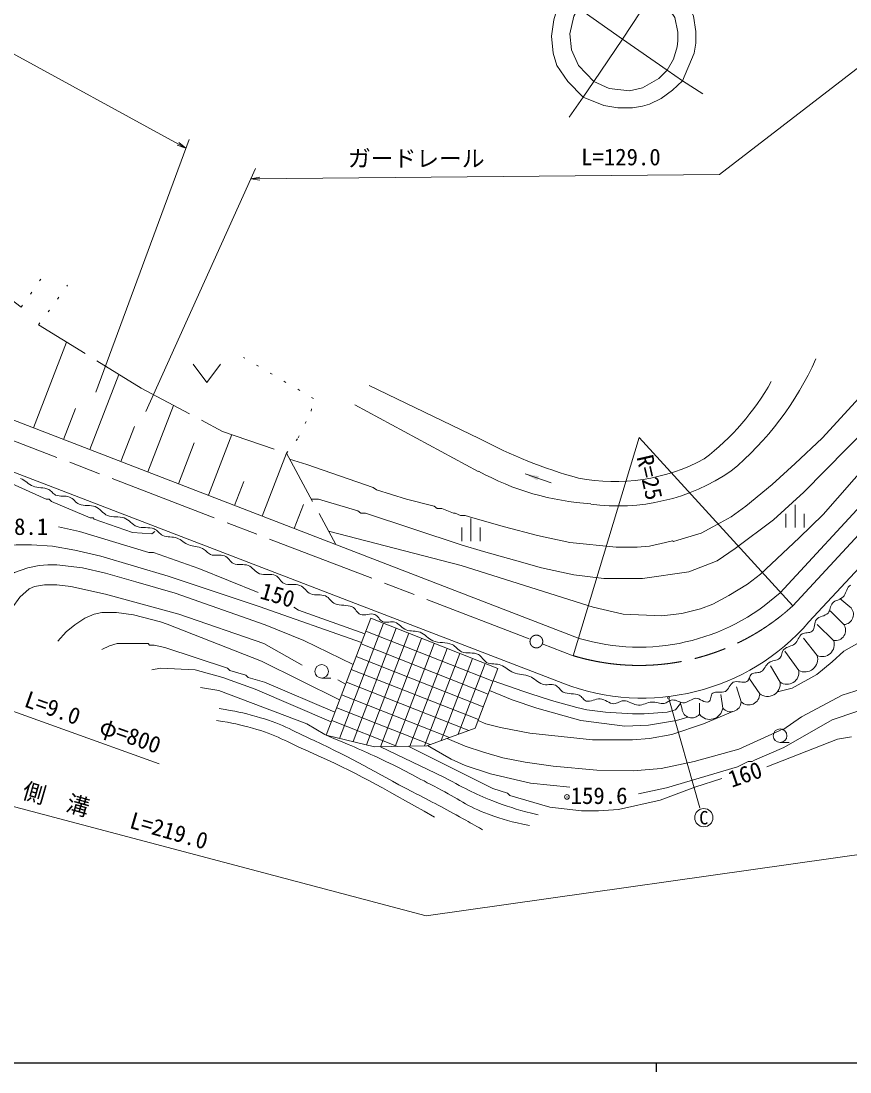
# Model space of a CAD drawing. Units: millimetres, scale not verified. Extents: x 40000 to 680000, y 20000 to 380000.
# Drawn here: x 198304 to 289288, y 204000 to 319295 of the extents above; entities that cross this region are included whole.
import ezdxf
from ezdxf.enums import TextEntityAlignment as Align

# ---------------------------------------------------------------- set-up
doc = ezdxf.new("R2010")
doc.units = ezdxf.units.MM
doc.header["$LTSCALE"] = 1000
doc.header["$PDMODE"] = 32
doc.header["$PDSIZE"] = 500
for name, pattern in [('CHAIN', [18.5, 12, -1.5, 3.5, -1.5]), ('DASHED', [7.5, 6, -1.5]), ('DOTTED', [1.75, 0.25, -1.5])]:
    doc.linetypes.add(name, pattern=pattern)
for name, color, linetype, lineweight in [('M-BGD', 7, 'Continuous', 13), ('M-BMK', 2, 'CHAIN', 13), ('M-STR-HTXT', 7, 'Continuous', 13), ('M-TTL-BAND', 7, 'Continuous', 25)]:
    doc.layers.add(name, color=color, linetype=linetype, lineweight=lineweight)
doc.styles.add('ＭＳ ゴシック', font='')
doc.styles.get('ＭＳ ゴシック').set_extended_font_data('MS Gothic')

# ---------------------------------------------------------------- blocks, each defined once
blk = doc.blocks.new('荒地')
at = {"color": 7, "linetype": 'Continuous', "lineweight": 13}
for p, q in [((0, 0), (0, 2.5)), ((-1, 1.5), (-1, 0)), ((1, 1.5), (1, 0))]:
    blk.add_line(p, q, dxfattribs=at)
blk = doc.blocks.new('広葉樹林')
at = {"color": 7, "linetype": 'Continuous', "lineweight": 13}
blk.add_line((0, 0), (1, 0), dxfattribs=at)
blk.add_circle((0, 0.75), 0.75, dxfattribs=at)
blk = doc.blocks.new('畑')
at = {"color": 7, "linetype": 'Continuous', "lineweight": 13}
for p, q in [((-1.5, 2), (0, 0)), ((0, 0), (1.5, 2))]:
    blk.add_line(p, q, dxfattribs=at)
blk = doc.blocks.new('カーブミラー')
at = {"color": 7, "linetype": 'Continuous', "lineweight": 13}
blk.add_circle((0, 0), 1, dxfattribs=at)
at = {"color": 7, "style": 'ＭＳ ゴシック'}
blk.add_text('C', height=1.47, dxfattribs=at).set_placement((0, 0), align=Align.MIDDLE_CENTER)
blk = doc.blocks.new('filled_arrow')
at = {"color": 0, "linetype": 'Continuous', "lineweight": -2}
blk.add_solid([(7.5, 1.25), (0, 0), (7.5, -1.25)], dxfattribs=at)
blk = doc.blocks.new('open_arrow')
at = {"color": 0, "linetype": 'Continuous', "lineweight": -2}
blk.add_lwpolyline([(7.5, 1.25), (0, 0), (7.5, -1.25)], dxfattribs=at)

msp = doc.modelspace()

# ---------------------------------------------------------------- linework, layer by layer
at = {"layer": 'M-BGD'}
for p, q in [((267785, 322552), (264313, 317303)), ((259487, 320689), (264313, 317303)), ((264313, 317303), (261181, 312646)), ((264313, 317303), (269224, 313916)), ((269224, 313916), (270917, 312731)), ((261181, 312646), (259995, 310953)), ((270917, 312731), (273119, 311291)), ((259995, 310953), (258471, 308751)), ((284789, 253378), (332346, 304772)), ((281613, 256572), (317645, 295511)), ((173569, 284745), (259568, 251563)), ((199676, 274672), (203303, 284072)), ((205875, 272280), (209052, 280514)), ((248594, 273510), (236505, 279292)), ((202975, 273399), (204289, 276805)), ((212237, 269825), (215052, 277121)), ((248481, 269889), (234928, 277190)), ((209265, 270972), (210747, 274815)), ((218884, 267261), (221455, 273925)), ((189358, 272915), (257765, 246659)), ((215574, 268538), (217297, 273004)), ((224779, 264986), (227438, 271877)), ((221740, 266159), (222752, 268782)), ((253640, 269617), (256478, 268646)), ((228291, 263631), (229303, 266254)), ((269817, 262269), (269055, 262100)), ((279469, 258629), (283702, 262608)), ((224435, 255073), (235668, 251098)), ((289288, 255030), (288162, 255931)), ((236687, 253777), (231802, 240942)), ((236687, 253777), (250641, 248268)), ((288612, 253078), (287111, 254579)), ((238083, 253226), (233273, 240589)), ((239478, 252675), (234744, 240237)), ((287486, 251351), (285684, 253078)), ((236154, 252375), (250107, 246866)), ((240873, 252124), (236215, 239884)), ((242269, 251573), (237742, 239681)), ((285684, 249699), (284182, 251576)), ((235620, 250973), (249573, 245464)), ((243664, 251023), (239360, 239713)), ((245059, 250472), (240977, 239746)), ((235087, 249571), (249040, 244062)), ((246455, 249921), (242594, 239778)), ((247850, 249370), (244422, 240364)), ((283657, 248047), (282155, 250149)), ((234553, 248169), (248506, 242660)), ((249245, 248819), (246286, 241045)), ((250641, 248268), (248151, 241726)), ((281629, 246770), (280578, 248572)), ((233071, 247029), (233936, 246549)), ((234019, 246767), (247443, 241467)), ((279377, 245494), (278251, 247146)), ((277350, 244593), (276824, 246245)), ((233486, 245365), (245321, 240692)), ((270855, 243805), (270667, 244555)), ((272769, 243241), (272769, 244443)), ((275322, 243917), (275097, 245419)), ((232952, 243963), (243199, 239917)), ((276436, 243545), (273203, 242203)), ((232419, 242561), (239618, 239719)), ((281501, 241441), (277098, 239409)), ((237751, 239681), (244713, 236357)), ((278791, 238224), (278537, 238055))]:
    msp.add_line(p, q, dxfattribs=at)
at = {"layer": 'M-BGD', "linetype": 'DASHED'}
for p, q in [((198330, 287912), (186404, 296806)), ((200237, 285968), (211483, 279010)), ((211483, 279010), (220418, 274280)), ((220418, 274280), (227438, 271877)), ((227438, 271877), (232859, 261869))]:
    msp.add_line(p, q, dxfattribs=at)
at = {"layer": 'M-BGD', "linetype": 'DOTTED'}
for p, q in [((198330, 287912), (200858, 291512)), ((200237, 285968), (203411, 290311)), ((230404, 277884), (222708, 282389)), ((230142, 276495), (230404, 277884)), ((228715, 273567), (230142, 276495)), ((227438, 271877), (228715, 273567))]:
    msp.add_line(p, q, dxfattribs=at)
at = {"layer": 'M-BGD'}
for points in [[(268885, 324076), (269817, 323483), (270579, 322637), (271341, 321536), (272103, 319843), (272357, 318149), (272357, 316879), (272187, 315779), (270917, 312731)], [(257879, 321790), (257201, 320774), (256778, 319419), (256524, 317641), (256693, 315779), (257117, 314424), (258302, 312646), (259995, 310953)], [(267785, 322552), (268716, 321705), (270071, 319673), (270409, 318065), (270409, 317133), (270325, 316456), (269901, 315101), (269224, 313916)], [(259487, 320689), (258979, 319843), (258556, 317895), (258725, 316117), (259487, 314424), (261181, 312646)], [(269224, 313916), (268293, 312985), (266515, 311969), (265075, 311630), (262874, 311884), (261181, 312646)], [(270917, 312731), (269817, 311715), (268547, 310783), (267277, 310191), (266515, 309937), (265414, 309767), (263805, 309767), (262281, 310021), (259995, 310953)], [(310795, 302232), (310626, 301639), (310033, 300369), (308594, 298507), (308594, 298337), (306054, 295289), (303429, 292665), (298942, 287669), (296571, 285045), (295555, 283690), (286242, 273530), (283279, 270736), (280739, 268450), (277860, 266079), (276251, 264894), (274219, 263793)], [(312743, 300623), (309779, 297237), (304953, 290802), (301736, 287161), (294624, 278441), (291322, 274800), (284210, 267603), (280908, 264555), (276675, 261423)], [(314775, 298845), (311134, 294019), (308509, 290802), (306816, 288939), (305461, 287585), (300381, 281658), (291322, 270821), (286327, 265148), (283702, 262608)], [(227790, 271228), (229685, 270651), (236966, 268111), (237305, 267857), (240607, 266841), (243655, 266079), (243993, 265825), (244501, 265825), (245771, 265317), (245941, 265317)], [(196919, 268704), (201067, 266841), (201406, 266841), (201660, 266587), (205893, 264809), (206232, 264809), (206317, 264640), (210550, 263201), (212667, 263031), (213005, 263285)], [(198237, 269099), (198421, 269017), (198596, 268917), (198766, 268805), (198932, 268688), (199099, 268571), (199268, 268459), (199443, 268357), (199626, 268273), (199836, 268205), (200052, 268159), (200273, 268126), (200496, 268099), (200717, 268071), (200936, 268033), (201149, 267978), (201353, 267898), (201456, 267838), (201551, 267764), (201640, 267681), (201727, 267594), (201813, 267507), (201903, 267425), (201999, 267354), (202104, 267297), (202287, 267236), (202478, 267203), (202674, 267187), (202872, 267182), (203071, 267176), (203268, 267162), (203459, 267130), (203643, 267072), (203788, 266997), (203921, 266901), (204047, 266793), (204169, 266678), (204291, 266563), (204416, 266454), (204550, 266359), (204694, 266283), (204905, 266215), (205124, 266177), (205349, 266159), (205576, 266150), (205803, 266142), (206028, 266124), (206247, 266087), (206459, 266021), (206644, 265927), (206815, 265809), (206977, 265675), (207135, 265532), (207292, 265390), (207454, 265256), (207626, 265138), (207810, 265044), (208026, 264977), (208250, 264938), (208478, 264918), (208710, 264908), (208941, 264900), (209171, 264882), (209395, 264846), (209613, 264782), (209805, 264691), (209985, 264578), (210157, 264449), (210326, 264312), (210494, 264175), (210666, 264046), (210847, 263933), (211039, 263843), (211266, 263778), (211500, 263742), (211739, 263726), (211981, 263719), (212222, 263711), (212460, 263692), (212692, 263652), (212916, 263580), (213046, 263513), (213166, 263428), (213278, 263330), (213387, 263227), (213496, 263123), (213608, 263025), (213726, 262937), (213855, 262867), (214042, 262799), (214237, 262755), (214437, 262726), (214639, 262706), (214842, 262687), (215043, 262662), (215240, 262625), (215432, 262567), (215600, 262492), (215762, 262402), (215918, 262302), (216072, 262196), (216225, 262090), (216381, 261988), (216541, 261895), (216708, 261816), (216891, 261753), (217079, 261706), (217270, 261670), (217463, 261638), (217656, 261605), (217846, 261565), (218031, 261512), (218210, 261440), (218332, 261371), (218444, 261286), (218552, 261191), (218656, 261093), (218761, 260996), (218870, 260905), (218986, 260826), (219111, 260765), (219296, 260713), (219487, 260691), (219684, 260688), (219883, 260695), (220081, 260701), (220277, 260696), (220467, 260671), (220650, 260614), (220789, 260538), (220914, 260440), (221029, 260326), (221140, 260204), (221250, 260083), (221365, 259968), (221489, 259867), (221626, 259788), (221817, 259723), (222017, 259688), (222222, 259673), (222431, 259669), (222639, 259665), (222846, 259653), (223047, 259622), (223241, 259563), (223410, 259477), (223567, 259368), (223715, 259242), (223859, 259110), (224003, 258977), (224152, 258853), (224309, 258746), (224480, 258662), (224692, 258603), (224913, 258578), (225139, 258575), (225368, 258582), (225596, 258587), (225820, 258579), (226037, 258545), (226244, 258474), (226381, 258391), (226501, 258282), (226610, 258157), (226713, 258024), (226817, 257891), (226926, 257766), (227046, 257657), (227183, 257573), (227386, 257504), (227598, 257471), (227818, 257464), (228042, 257469), (228266, 257476), (228487, 257473), (228703, 257446), (228910, 257386), (229077, 257299), (229230, 257186), (229373, 257057), (229511, 256919), (229649, 256781), (229792, 256651), (229944, 256537), (230111, 256447), (230304, 256386), (230504, 256353), (230710, 256340), (230919, 256337), (231128, 256333), (231334, 256319), (231534, 256285), (231725, 256222), (231873, 256140), (232007, 256037), (232132, 255919), (232252, 255793), (232373, 255667), (232497, 255548), (232630, 255443), (232777, 255358), (233000, 255279), (233233, 255233), (233474, 255209), (233718, 255195), (233962, 255181), (234201, 255155), (234433, 255105), (234654, 255020), (234782, 254939), (234895, 254836), (234999, 254719), (235099, 254595), (235199, 254473), (235305, 254360), (235422, 254265), (235555, 254195), (235743, 254148), (235939, 254141), (236140, 254161), (236343, 254194), (236546, 254228), (236747, 254248), (236943, 254241), (237132, 254195), (237258, 254126), (237369, 254033), (237470, 253923), (237565, 253804), (237660, 253685), (237760, 253573), (237870, 253478), (237995, 253406), (238155, 253359), (238322, 253341), (238493, 253343), (238666, 253357), (238841, 253371), (239013, 253378), (239183, 253368), (239347, 253331), (239516, 253258), (239674, 253162), (239824, 253049), (239970, 252928), (240115, 252806), (240264, 252689), (240419, 252587), (240586, 252505), (240771, 252447), (240962, 252410), (241158, 252389), (241355, 252374), (241553, 252360), (241748, 252338), (241940, 252301), (242125, 252242), (242312, 252151), (242488, 252038), (242656, 251910), (242820, 251775), (242984, 251640), (243152, 251512), (243327, 251397), (243514, 251304), (243767, 251219), (244029, 251164), (244297, 251129), (244568, 251103), (244838, 251077), (245105, 251039), (245366, 250981), (245616, 250891), (245760, 250813), (245893, 250717), (246018, 250608), (246141, 250494), (246263, 250380), (246390, 250273), (246523, 250178), (246667, 250102), (246888, 250031), (247118, 249992), (247354, 249973), (247593, 249965), (247831, 249955), (248066, 249932), (248292, 249885), (248507, 249802), (248638, 249719), (248753, 249616), (248858, 249497), (248959, 249372), (249059, 249247), (249164, 249128), (249279, 249023), (249408, 248939), (249592, 248863), (249785, 248815), (249984, 248787), (250188, 248769), (250392, 248753), (250595, 248732), (250793, 248696), (250985, 248638), (251164, 248556), (251335, 248457), (251500, 248346), (251662, 248229), (251824, 248111), (251988, 247999), (252158, 247897), (252336, 247812), (252554, 247737), (252779, 247683), (253007, 247641), (253238, 247607), (253468, 247572), (253697, 247530), (253921, 247475), (254139, 247399), (254322, 247310), (254495, 247201), (254663, 247080), (254828, 246953), (254993, 246829), (255163, 246713), (255340, 246613), (255528, 246536), (255701, 246496), (255880, 246481), (256062, 246483), (256246, 246493), (256429, 246501), (256610, 246498), (256785, 246475), (256954, 246423), (257078, 246355), (257189, 246267), (257292, 246165), (257389, 246055), (257487, 245944), (257588, 245839), (257697, 245746), (257818, 245672), (258026, 245593), (258245, 245545), (258470, 245519), (258699, 245502), (258929, 245486), (259154, 245460), (259374, 245412), (259582, 245334), (259687, 245270), (259780, 245188), (259867, 245094), (259950, 244996), (260035, 244901), (260124, 244814), (260222, 244744), (260333, 244696), (260521, 244667), (260711, 244678), (260903, 244718), (261096, 244774), (261290, 244834), (261484, 244887), (261679, 244920), (261872, 244921), (262067, 244885), (262255, 244819), (262440, 244735), (262622, 244642), (262805, 244552), (262990, 244474), (263179, 244418), (263374, 244396), (263510, 244409), (263642, 244446), (263771, 244499), (263900, 244561), (264028, 244624), (264158, 244678), (264290, 244718), (264425, 244734), (264638, 244715), (264845, 244663), (265049, 244587), (265251, 244499), (265454, 244409), (265658, 244330), (265865, 244272), (266077, 244246), (266263, 244255), (266447, 244288), (266629, 244338), (266810, 244398), (266990, 244460), (267172, 244516), (267355, 244560), (267541, 244584), (267711, 244582), (267880, 244562), (268050, 244531), (268219, 244494), (268387, 244460), (268556, 244433), (268725, 244422), (268893, 244433), (269011, 244462), (269124, 244508), (269234, 244565), (269343, 244628), (269451, 244690), (269562, 244745), (269675, 244787), (269794, 244809), (269961, 244805), (270125, 244773), (270288, 244722), (270451, 244660), (270613, 244599), (270777, 244546), (270941, 244513), (271108, 244508), (271270, 244538), (271426, 244595), (271578, 244671), (271727, 244755), (271877, 244839), (272029, 244914), (272185, 244969), (272347, 244996), (272531, 244980), (272714, 244921), (272896, 244836), (273077, 244742), (273255, 244657), (273431, 244597), (273604, 244579), (273774, 244621), (273872, 244695), (273937, 244800), (273981, 244928), (274012, 245068), (274041, 245211), (274080, 245347), (274137, 245467), (274224, 245560), (274375, 245637), (274543, 245673), (274722, 245681), (274907, 245673), (275093, 245662), (275276, 245662), (275451, 245686), (275613, 245747), (275746, 245844), (275856, 245968), (275953, 246110), (276042, 246260), (276131, 246410), (276229, 246550), (276341, 246670), (276477, 246761), (276653, 246817), (276840, 246831), (277035, 246816), (277234, 246787), (277431, 246760), (277624, 246749), (277808, 246770), (277978, 246836), (278071, 246911), (278142, 247008), (278199, 247119), (278248, 247239), (278296, 247360), (278350, 247476), (278417, 247579), (278504, 247662), (278621, 247726), (278749, 247765), (278885, 247788), (279024, 247801), (279165, 247814), (279303, 247833), (279434, 247867), (279555, 247925), (279680, 248021), (279788, 248137), (279885, 248267), (279974, 248404), (280064, 248542), (280157, 248675), (280261, 248796), (280381, 248901), (280520, 248983), (280673, 249042), (280833, 249088), (280996, 249128), (281157, 249170), (281312, 249223), (281455, 249293), (281583, 249389), (281666, 249491), (281727, 249610), (281773, 249739), (281811, 249873), (281849, 250008), (281894, 250139), (281953, 250259), (282033, 250365), (282160, 250471), (282304, 250554), (282460, 250620), (282623, 250677), (282786, 250733), (282947, 250795), (283098, 250870), (283234, 250966), (283351, 251085), (283450, 251223), (283537, 251371), (283618, 251524), (283701, 251675), (283792, 251818), (283897, 251947), (284023, 252055), (284151, 252120), (284294, 252157), (284445, 252177), (284599, 252188), (284752, 252202), (284898, 252228), (285032, 252275), (285149, 252355), (285252, 252484), (285318, 252635), (285361, 252802), (285390, 252979), (285417, 253157), (285453, 253329), (285510, 253490), (285600, 253631), (285731, 253754), (285885, 253850), (286055, 253926), (286232, 253993), (286410, 254059), (286582, 254134), (286740, 254226), (286876, 254345), (286963, 254464), (287028, 254597), (287078, 254740), (287121, 254888), (287164, 255036), (287213, 255180), (287278, 255314), (287364, 255433), (287487, 255545), (287628, 255635), (287781, 255710), (287940, 255777), (288100, 255843), (288255, 255916), (288400, 256002), (288528, 256109), (288636, 256241), (288724, 256389), (288798, 256547), (288865, 256711), (288932, 256874), (289007, 257032), (289095, 257179), (289204, 257311), (289328, 257413)], [(230166, 266841), (230955, 266841), (235273, 265571), (235611, 265317), (236119, 265317), (246618, 261846)], [(245941, 265317), (246533, 265063), (247041, 265063), (247888, 264809), (251359, 263793), (255000, 262862), (258556, 262100), (263636, 261592)], [(187775, 262947), (189045, 261677), (190061, 260830), (190823, 260322), (191415, 260068), (192177, 259899), (193701, 260068), (194887, 260830), (195818, 261338), (196834, 261677), (197765, 261846), (199459, 261846), (201745, 261677), (204200, 261253), (207079, 260576), (214445, 258375), (224435, 255073)], [(202422, 263793), (204708, 263285), (212328, 260999), (212836, 260999), (217831, 259221), (224351, 256597)], [(232070, 263325), (246618, 259560), (261096, 254988)], [(274219, 263793), (272949, 263116), (270409, 262354)], [(246618, 261846), (249073, 261084), (252714, 260068), (255423, 259306), (258979, 258544), (262281, 258121)], [(263636, 261592), (265922, 261592), (267277, 261677), (269055, 262100)], [(270409, 262354), (269901, 262185), (269817, 262269)], [(276675, 261423), (274727, 260068), (271595, 258883), (266515, 258121), (262281, 258121)], [(194379, 255835), (195479, 257274), (196072, 257867), (197596, 258798), (199035, 259306), (200305, 259560), (201237, 259645), (202253, 259645), (205047, 259306), (207587, 258713), (210889, 257782), (215207, 256512), (225113, 253041)], [(279469, 258629), (278029, 257528), (275997, 256258), (274219, 255327), (272865, 254819), (270833, 254311), (268631, 254057), (264398, 254226), (261096, 254988)], [(197342, 254903), (198189, 256089), (199205, 257020), (199797, 257274), (200898, 257443), (202253, 257443), (203777, 257274), (207587, 256427), (215630, 254226), (224943, 251009), (229177, 248638)], [(228245, 254988), (228753, 254649), (236041, 252077)], [(202337, 251263), (203269, 252279), (204200, 253041), (205301, 253803), (206317, 254226), (207163, 254395), (208772, 254395), (210635, 254141), (213598, 253379), (214360, 253125), (224689, 249061), (233275, 244812)], [(225113, 253041), (229346, 251347), (234751, 248688)], [(298857, 249823), (298434, 249908), (296317, 251347), (295555, 251686), (294031, 252025), (293100, 252025), (292169, 251855), (290899, 251432), (288613, 250162), (287343, 248977), (285649, 247622), (282940, 246098), (281327, 245718)], [(207163, 250331), (208010, 250755), (208857, 251009), (212243, 251009), (212413, 250839), (212921, 250839), (214106, 250585), (220964, 248299), (221218, 248045), (222996, 247537), (223250, 247283), (225028, 246775), (232761, 243461)], [(212667, 248130), (213598, 248299), (217408, 248130), (220456, 247283), (224012, 246013), (232357, 242400)], [(250123, 246908), (253391, 245759), (254153, 245505), (256524, 244743), (259318, 243981), (260419, 243727), (262451, 243473), (265414, 243304), (266684, 243304), (269224, 243473), (270155, 243727), (270703, 244412)], [(218001, 246183), (220033, 245844), (229685, 242203), (231632, 241018), (231802, 240942)], [(249717, 245842), (252206, 244828), (254915, 243897), (259741, 242542), (264567, 241949), (267192, 242034), (270240, 242542), (271492, 242933)], [(295471, 246183), (294709, 246521), (294116, 246606), (293100, 246606), (291915, 246437), (288443, 245336), (283956, 242965), (281924, 241526)], [(292423, 243727), (290052, 243558), (287343, 242627), (282009, 239579), (278791, 238224)], [(248472, 242570), (249327, 242203), (250936, 241780), (254153, 241187), (261011, 240425), (265414, 240425), (267277, 240595), (269732, 241018), (273203, 242203)], [(231802, 240942), (237113, 239668), (242830, 239783), (248151, 241726)], [(281501, 241441), (281839, 241611), (281924, 241526)], [(245060, 240597), (247041, 239748), (249073, 239071), (251190, 238478), (253645, 237970), (256693, 237547), (261519, 237123), (265499, 237039), (268547, 237293), (272187, 238055), (277098, 239409)], [(289459, 240764), (287935, 240510), (280146, 237462)], [(240788, 239742), (250089, 235091), (251698, 234583), (251952, 234329), (256355, 233059), (259826, 232636), (261689, 232636), (263890, 232805), (268462, 233821), (272272, 235261), (275235, 236192)], [(242911, 239812), (245517, 238309), (247041, 237631), (249835, 236700), (254238, 235684), (258556, 235261)], [(278537, 238055), (278114, 238055), (276929, 237462)], [(266091, 234499), (269139, 235176), (276929, 237462)]]:
    msp.add_lwpolyline(points, dxfattribs=at)
msp.add_circle((269362, 245053), 100, dxfattribs=at)
for centre, radius, start, end in [((254551, 295971), 33899, 309.74543, 336.06889), ((256066, 293635), 28242, 307.59753, 330.53511), ((272992, 318718), 51370, 241.64495, 254.75223), ((263461, 289450), 20681, 258.90571, 298.39938), ((262685, 295728), 29452, 241.25001, 266.4121), ((263838, 288138), 22042, 262.16293, 304.19345), ((266153, 273600), 23000, 253.36251, 312.2359), ((288544, 254195), 1119, 273.52637, 48.28664), ((266510, 269191), 24170, 248.78934, 319.13648), ((287690, 252449), 1117, 259.50852, 34.26879), ((286241, 250900), 1324, 245.13031, 19.89058), ((284326, 249295), 1416, 241.79352, 16.55379), ((282377, 247831), 1298, 234.8156, 9.57587), ((280237, 246601), 1402, 232.15865, 6.91892), ((276195, 244677), 1158, 221.05481, 355.81508), ((278175, 245466), 1202, 226.58235, 1.34262), ((271929, 243922), 1081, 186.23032, 320.99059), ((273905, 244111), 1430, 217.44634, 352.20662)]:
    msp.add_arc(centre, radius, start, end, dxfattribs=at)
for points, knots in [([(220057, 243868), (221952, 243581), (222559, 243435), (224125, 243003), (226717, 242288), (228043, 241491), (230480, 240354), (234793, 238343), (237071, 236938), (241284, 234724), (243456, 233583), (244700, 232994), (246836, 231785), (247669, 231313), (247942, 231162), (248958, 230560)], [0, 0, 0, 0, 1, 1, 1, 2, 2, 2, 3, 3, 3, 4, 4, 4, 5, 5, 5, 5]), ([(219778, 242557), (221616, 242279), (222205, 242137), (223725, 241718), (226248, 241023), (227516, 240197), (229911, 239140), (235467, 236687), (237249, 235542), (243697, 231951)], [0, 0, 0, 0, 1, 1, 1, 2, 2, 2, 3, 3, 3, 3]), ([(231802, 240942), (234957, 239631), (235828, 239278), (238345, 238071), (240608, 236986), (241828, 236281), (244060, 235132), (246229, 234016), (247318, 233104), (249612, 232275), (251321, 231657), (252014, 231473), (254102, 231050)], [0, 0, 0, 0, 1, 1, 1, 2, 2, 2, 3, 3, 3, 4, 4, 4, 4]), ([(244713, 236357), (247345, 234936), (248154, 234449), (250510, 233581), (252261, 232936), (252925, 232735), (255082, 232193)], [0, 0, 0, 0, 1, 1, 1, 2, 2, 2, 2])]:
    msp.add_open_spline(points, degree=3, knots=knots, dxfattribs=at)
msp.add_point((258221, 234175), dxfattribs=at)
at = {"layer": 'M-BMK'}
for p, q in [((283023, 255151), (330035, 305956)), ((173773, 282351), (254213, 251476)), ((255520, 250975), (258921, 249669))]:
    msp.add_line(p, q, dxfattribs=at)
msp.add_circle((254867, 251225), 700, dxfattribs=at)
msp.add_arc((266153, 273600), 25000, 253.18438, 312.43958, dxfattribs=at)
at = {"layer": 'M-STR-HTXT'}
for p, q in [((165542, 333113), (216410, 305340)), ((294087, 317197), (274951, 302458)), ((206532, 278585), (216760, 306288)), ((212013, 276445), (224043, 303115)), ((223532, 301982), (274951, 302458)), ((258921, 249669), (266153, 273600)), ((283023, 255151), (266153, 273600)), ((105908, 257345), (242758, 221121)), ((269390, 244957), (272793, 232985)), ((344353, 235505), (242758, 221121))]:
    msp.add_line(p, q, dxfattribs=at)
msp.add_lwpolyline([(191005, 271974), (181695, 249222), (213456, 237809)], dxfattribs=at)
at = {"layer": 'M-TTL-BAND'}
for p, q in [((40000, 205000), (579000, 205000)), ((268000, 205000), (268000, 204000))]:
    msp.add_line(p, q, dxfattribs=at)

# ---------------------------------------------------------------- block references
at = {"layer": 'M-BGD', "xscale": 1000, "yscale": 1000}
for name, p in [('畑', (218689, 279639)), ('荒地', (283263, 263721)), ('荒地', (247686, 262222)), ('広葉樹林', (231303, 247202)), ('広葉樹林', (281611, 240144)), ('カーブミラー', (273243, 231896))]:
    msp.add_blockref(name, p, dxfattribs=at)
at = {"layer": 'M-BGD', "xscale": 200, "yscale": 200, "rotation": 341.1}
msp.add_blockref('filled_arrow', (253640, 269617), dxfattribs=at)
at = {"layer": 'M-STR-HTXT', "xscale": 133, "yscale": 133}
for p, rotation in [((216410, 305340), 151.4), ((223532, 301982), 0.5)]:
    msp.add_blockref('open_arrow', p, dxfattribs=dict(at, rotation=rotation))
at = {"layer": 'M-STR-HTXT', "rotation": 285.9}
msp.add_blockref('open_arrow', (269390, 244957), dxfattribs=at)

# ---------------------------------------------------------------- texts
at = {"layer": 'M-BGD', "style": 'ＭＳ ゴシック'}
for s, p in [('148.1', (195046, 263834)), ('159.6', (258631, 234316))]:
    msp.add_text(s, height=1833, dxfattribs=at).set_placement(p, align=Align.MIDDLE_LEFT)
for s, rotation, p in [('150', 343.54, (226066, 254917)), ('160', 19.079, (278246, 235266))]:
    msp.add_text(s, height=1833, rotation=rotation, dxfattribs=at).set_placement(p, align=Align.BOTTOM_CENTER)
at = {"layer": 'M-STR-HTXT', "style": 'ＭＳ ゴシック'}
for s, rotation, p in [('ガードレール', 359.893, (241684, 302752)), ('L=129.0', 359.893, (264143, 302916)), ('L=9.0  φ=800', 340.396, (205705, 240988)), ('側\u3000溝', 343.935, (201762, 232521)), ('L=219.0', 343.935, (214151, 229067))]:
    msp.add_text(s, height=1833, rotation=rotation, dxfattribs=at).set_placement(p, align=Align.BOTTOM_CENTER)
msp.add_text('R=25', height=1833, rotation=282.812, dxfattribs=at).set_placement((265323, 271339), align=Align.BOTTOM_LEFT)

doc.saveas('drawing.dxf')
